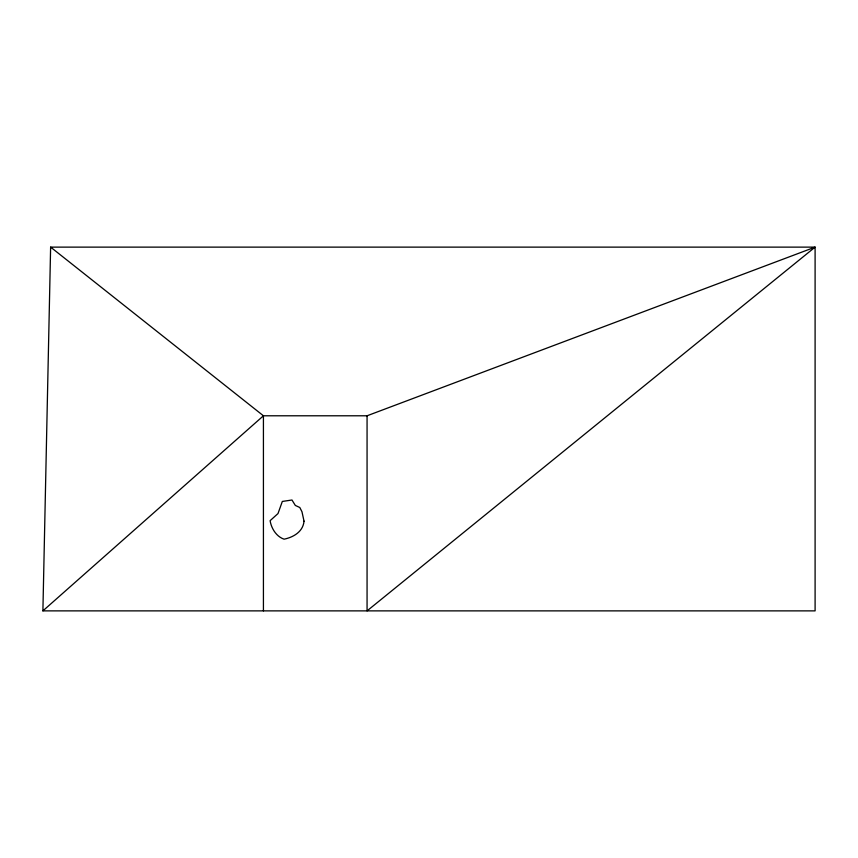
<?xml version="1.0" encoding="UTF-8"?>
<svg xmlns="http://www.w3.org/2000/svg" width="858" height="858" viewBox="0 0 858 858"><rect width="100%" height="100%" fill="white"/><g stroke="black" fill="none" stroke-linecap="round" stroke-linejoin="round"><path stroke-width="1.29" d="M42.9 610.875L50.622 247.125L815.1 247.125L815.1 610.875L42.9 610.875L263.427 415.787L367.063 415.787L815.1 247.125L367.063 610.875L367.063 415.787M50.622 247.125L263.427 415.787L263.427 610.875M304.022 521.149C303.11 531.66 293.468 537.258 284.095 539.178C276.373 536.625 271.364 528.485 270.109 520.677L278.003 513.556L282.325 501.447L291.977 500.01L295.313 505.426L299.807 507.507L301.973 511.743L304.022 521.149"/></g></svg>
